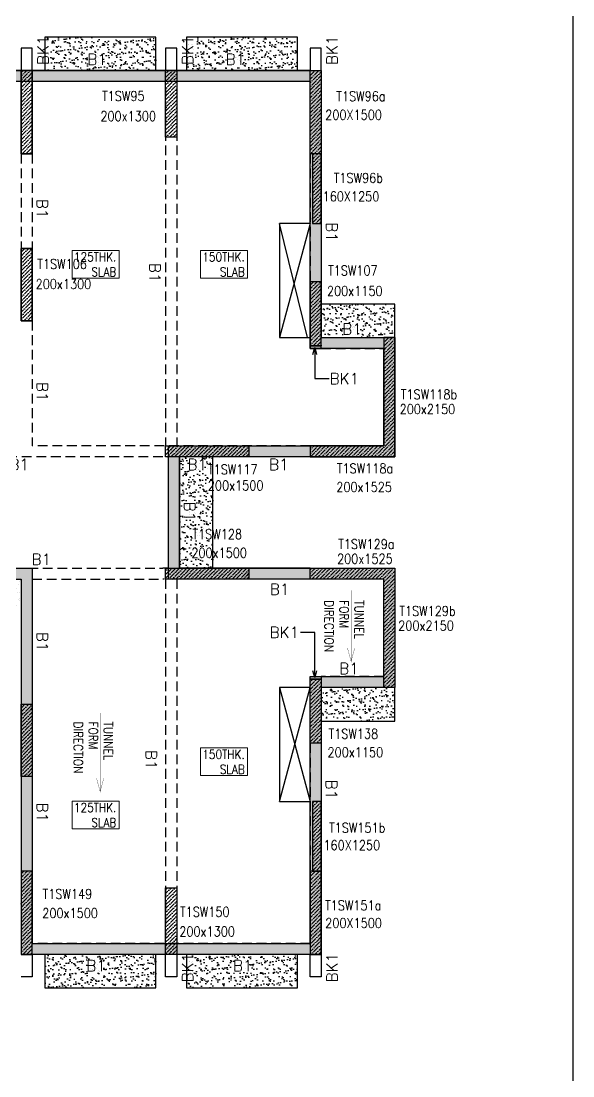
# Model space of a CAD drawing. Header units: millimetres. Extents: x 1078357 to 2594950, y -4969473 to -4636555.
# Drawn here: x 2367223 to 2377151, y -4665908 to -4646936 of the extents above; entities that cross this region are included whole.
import ezdxf

# ---------------------------------------------------------------- set-up
doc = ezdxf.new("R2010")
doc.units = ezdxf.units.MM
for name, pattern in [('CENTER', [2, 1.25, -0.25, 0.25, -0.25]), ('CONTINOUS', [0]), ('HIDDEN', [0.375, 0.25, -0.125]), ('New Retail block$0$CONTINOUS', [0])]:
    doc.linetypes.add(name, pattern=pattern)
doc.layers.get('0').update_dxf_attribs({"lineweight": 0})
for name, color, linetype, lineweight in [('A-_ANOTDIMA_D-', 6, 'Continuous', 13), ('Boundary', 40, 'Continuous', 30), ('COL. NO.', 30, 'Continuous', 25), ('COL. SIZE', 7, 'Continuous', 25), ('HATCH', 8, 'Continuous', 30), ('RCC UPSTAND', 43, 'Continuous', 30), ('SLAB THK.', 6, 'Continuous', 0)]:
    doc.layers.add(name, color=color, linetype=linetype, lineweight=lineweight)
for name, color, linetype in [('B-200x650', 241, 'HIDDEN'), ('BK1-200x650', 241, 'HIDDEN'), ('DROP SLAB', 8, 'Continuous'), ('S-COLUMN_SHEAR WALL', 1, 'Continuous'), ('S-PROJECTION', 54, 'New Retail block$0$CONTINOUS'), ('TEXT', 7, 'Continuous')]:
    doc.layers.add(name, color=color, linetype=linetype)
doc.styles.add('Roman', font='romans')
doc.styles.add('ROMANS', font='romans.shx', dxfattribs={"width": 0.85})
doc.dimstyles.new('HARESH', dxfattribs={"dimtxt": 150, "dimasz": 75, "dimexe": 0, "dimexo": 0, "dimgap": 25, "dimtad": 1, "dimdec": 0, "dimdsep": 46, "dimtxsty": 'Roman', "dimblk": 'OBLIQUE', "dimcen": 225, "dimdle": 25, "dimclrd": 2, "dimclre": 2, "dimclrt": 7, "dimadec": 8, "dimazin": 1, "dimtfac": 1, "dimtdec": 0, "dimtmove": 0, "dimatfit": 0, "dimfxl": 1, "dimlwd": -1, "dimlwe": -1, "dimarcsym": 0})
pattern_1 = [(37.4701541, (-622510.8, 9339745.12), (-4.7236114, 146.8264517), [0, -115.824, 0, -129.54, 0, -123.825]), (7.4701541, (-622510.8, 9339745.12), (134.9689868, 214.9772528), [0, -62.484, 0, -104.394, 0, -40.005]), (327.4701541, (-622604.52, 9339745.16), (237.2979035, 0.3075449), [0, -38.1, 0, -137.16, 0, -179.07]), (317.4701541, (-622604.52, 9339745.16), (229.1017424, 66.759465), [0, -19.05, 0, -89.916, 0, -102.87])]
pattern_2 = [(37.4701541, (-1719735.51, 14023764.3), (-4.72361136, 146.8264517), [0, -115.824, 0, -129.54, 0, -123.825]), (7.4701541, (-1719735.51, 14023764.3), (134.9689868, 214.9772528), [0, -62.484, 0, -104.394, 0, -40.005]), (327.4701541, (-1719829.24, 14023764.35), (237.2979035, 0.3075449), [0, -38.1, 0, -137.16, 0, -179.07]), (317.4701541, (-1719829.24, 14023764.35), (229.1017424, 66.759465), [0, -19.05, 0, -89.916, 0, -102.87])]
pattern_3 = [(45, (3275553.18, -9394779.674), (25.25697034, 92.60889125), [119.0625, -23.8125, 0, -23.8125])]
pattern_4 = [(45, (3238950.164, -9363849.92), (25.25697034, 92.60889125), [119.0625, -23.8125, 0, -23.8125])]
pattern_5 = [(45, (3238950.164, -9363849.92), (25.25697034, 92.60889125), [119.0625, -23.8125, 0, -23.8125])]

# ---------------------------------------------------------------- blocks, each defined once
blk = doc.blocks.new('_Oblique')
at = {"color": 0, "linetype": 'ByBlock', "lineweight": -2}
blk.add_line((-0.5, -0.5), (0.5, 0.5), dxfattribs=at)
blk = doc.blocks.new('G$CD63B60BD')
at = {"layer": 'COL. NO.', "linetype": 'Continuous', "style": 'ROMANS', "width": 0.85}
for s, p in [('T1SW95', (85332, 15354, -320)), ('T1SW96a', (89546, 15350, -320)), ('T1SW96b', (89500, 13881, -320)), ('T1SW106', (84166, 12333, -320)), ('T1SW107', (89398, 12216, -320)), ('T1SW118b', (90707, 9987, -320)), ('T1SW117', (87238, 8637, -320)), ('T1SW118a', (89556, 8656, -320)), ('T1SW128', (86958, 7473, -320)), ('T1SW129a', (89580, 7294, -320)), ('T1SW129b', (90680, 6092, -320)), ('T1SW138', (89406, 3882, -320)), ('T1SW151b', (89416, 2192, 0)), ('T1SW149', (84261, 1002, -320)), ('T1SW151a', (89344, 796, 0)), ('T1SW150', (86734, 680, -320))]:
    blk.add_text(s, height=175, dxfattribs=at).set_placement(p)
at = {"layer": 'COL. SIZE', "linetype": 'Continuous', "style": 'ROMANS', "width": 0.85}
for s, p in [('200X1500', (89347, 15016, -320)), ('200x1300', (85302, 14992, -320)), ('160X1250', (89301, 13548, -320)), ('200x1300', (84137, 11973, -320)), ('200x1150', (89378, 11848, -320)), ('200x2150', (90686, 9723, -320)), ('200x1500', (87235, 8349, -320)), ('200x1525', (89546, 8321, -320)), ('200x1500', (86938, 7137, -320)), ('200x1525', (89560, 7030, -320)), ('200x2150', (90660, 5828, -320)), ('200x1150', (89388, 3550, -320)), ('160X1250', (89315, 1879, 0)), ('200x1500', (84256, 658, -320)), ('200X1500', (89347, 479, 0)), ('200x1300', (86722, 327, -320))]:
    blk.add_text(s, height=175, dxfattribs=at).set_placement(p)

msp = doc.modelspace()

# ---------------------------------------------------------------- hatches: boundary and pattern name
at = {"ltscale": 700}
h = msp.add_hatch(dxfattribs=at)
h.set_pattern_fill('ANSI36', color=8, scale=15)
h.set_pattern_definition(pattern_4)
h.paths.add_polyline_path([(2367422.8, -4647825.2), (2367222.8, -4647825.2), (2367222.8, -4649325.1), (2367422.8, -4649325.1)])
h = msp.add_hatch(dxfattribs=at)
h.set_pattern_fill('ANSI36', color=8, scale=15)
h.set_pattern_definition(pattern_4)
h.paths.add_polyline_path([(2367222.8, -4647825.2), (2367422.8, -4647825.2), (2367422.8, -4649325.1), (2367222.8, -4649325.1)])
h = msp.add_hatch(dxfattribs=at)
h.set_pattern_fill('ANSI36', color=8, scale=15)
h.set_pattern_definition(pattern_4)
h.paths.add_polyline_path([(2372422.8, -4647825.2), (2372622.8, -4647825.2), (2372622.8, -4649325.1), (2372422.8, -4649325.1)])
h = msp.add_hatch(dxfattribs=at)
h.set_pattern_fill('ANSI36', color=8, scale=15)
h.set_pattern_definition(pattern_5)
h.paths.add_polyline_path([(2372462.7, -4650575.3), (2372622.7, -4650575.3), (2372622.7, -4649325.1), (2372462.7, -4649325.1)])
h = msp.add_hatch(dxfattribs=at)
h.set_pattern_fill('ANSI36', color=8, scale=15)
h.set_pattern_definition(pattern_4)
h.paths.add_polyline_path([(2372422.7, -4652775.2), (2372622.7, -4652775.2), (2372622.7, -4651625.1), (2372422.7, -4651625.1)])
h = msp.add_hatch(dxfattribs=at)
h.set_pattern_fill('ANSI36', color=8, scale=15)
h.set_pattern_definition(pattern_4)
h.paths.add_polyline_path([(2373747.7, -4654575.2), (2372422.7, -4654575.2), (2372422.7, -4654775.2), (2373947.7, -4654775.2), (2373947.8, -4652625.2), (2373747.8, -4652625.2)])
h = msp.add_hatch(dxfattribs=at)
h.set_pattern_fill('ANSI36', color=8, scale=15)
h.set_pattern_definition(pattern_4)
h.paths.add_polyline_path([(2373747.7, -4656975.2), (2372422.7, -4656975.2), (2372422.7, -4656775.2), (2373947.7, -4656775.2), (2373947.7, -4658925.2), (2373747.7, -4658925.2)])
h = msp.add_hatch(dxfattribs=at)
h.set_pattern_fill('ANSI36', color=8, scale=15)
h.set_pattern_definition(pattern_4)
h.paths.add_polyline_path([(2372422.7, -4658775.2), (2372622.7, -4658775.2), (2372622.7, -4659925.2), (2372422.7, -4659925.2)])
h = msp.add_hatch(dxfattribs=at)
h.set_pattern_fill('ANSI36', color=8, scale=15)
h.set_pattern_definition(pattern_5)
h.paths.add_polyline_path([(2372462.7, -4662225.1), (2372622.7, -4662225.1), (2372622.7, -4660974.9), (2372462.7, -4660974.9)])
h = msp.add_hatch(dxfattribs=at)
h.set_pattern_fill('ANSI36', color=8, scale=15)
h.set_pattern_definition(pattern_4)
h.paths.add_polyline_path([(2367222.7, -4663725.2), (2367422.7, -4663725.2), (2367422.7, -4662225.1), (2367222.7, -4662225.1)])
h = msp.add_hatch(dxfattribs=at)
h.set_pattern_fill('ANSI36', color=8, scale=15)
h.set_pattern_definition(pattern_4)
h.paths.add_polyline_path([(2372422.7, -4663725.2), (2372622.7, -4663725.2), (2372622.7, -4662225.1), (2372422.7, -4662225.1)])
at = {"layer": 'HATCH'}
h = msp.add_hatch(dxfattribs=at)
h.set_pattern_fill('AR-SAND', color=8, scale=3, angle=179.97015)
h.set_pattern_definition(pattern_1)
h.paths.add_polyline_path([(2369647.8, -4647225.1), (2367647.8, -4647225.1), (2367647.8, -4647825.1), (2369647.8, -4647825.1)])
h = msp.add_hatch(dxfattribs=at)
h.set_pattern_fill('AR-SAND', color=8, scale=3, angle=179.97015)
h.set_pattern_definition(pattern_1)
h.paths.add_polyline_path([(2372197.8, -4647225.1), (2370197.8, -4647225.1), (2370197.8, -4647825.1), (2372197.8, -4647825.1)])
h = msp.add_hatch(dxfattribs=at)
h.set_pattern_fill('AR-SAND', color=8, scale=3, angle=179.97015)
h.set_pattern_definition(pattern_2)
h.paths.add_polyline_path([(2373947.7, -4652025.1), (2372622.7, -4652025.1), (2372622.7, -4652625.1), (2373947.7, -4652625.1)])
h = msp.add_hatch(dxfattribs=at)
h.set_pattern_fill('AR-SAND', color=8, scale=3, angle=179.97015)
h.set_pattern_definition([(37.4701541, (-1716560.5, 14026514.3), (-4.72361136, 146.8264517), [0, -115.824, 0, -129.54, 0, -123.825]), (7.4701541, (-1716560.5, 14026514.3), (134.9689868, 214.9772528), [0, -62.484, 0, -104.394, 0, -40.005]), (327.4701541, (-1716654.22, 14026514.35), (237.2979035, 0.3075449), [0, -38.1, 0, -137.16, 0, -179.07]), (317.4701541, (-1716654.22, 14026514.35), (229.1017424, 66.759465), [0, -19.05, 0, -89.916, 0, -102.87])])
h.paths.add_polyline_path([(2370672.7, -4654775.1), (2370072.7, -4654775.1), (2370072.7, -4656775.1), (2370672.7, -4656775.1)])
h = msp.add_hatch(dxfattribs=at)
h.set_pattern_fill('AR-SAND', color=8, scale=3, angle=179.97015)
h.set_pattern_definition([(37.4701541, (-1710615.52, 14025714.22), (-4.72361136, 146.8264517), [0, -115.824, 0, -129.54, 0, -123.825]), (7.4701541, (-1710615.52, 14025714.22), (134.9689868, 214.9772528), [0, -62.484, 0, -104.394, 0, -40.005]), (327.4701541, (-1710709.24, 14025714.27), (237.2979035, 0.3075449), [0, -38.1, 0, -137.16, 0, -179.07]), (317.4701541, (-1710709.24, 14025714.27), (229.1017424, 66.759465), [0, -19.05, 0, -89.916, 0, -102.87])])
h.paths.add_polyline_path([(2367222.7, -4656975.1), (2365777.7, -4656975), (2365777.7, -4657575.2), (2367222.7, -4657575.2)])
h = msp.add_hatch(dxfattribs=at)
h.set_pattern_fill('AR-SAND', color=8, scale=3, angle=179.97015)
h.set_pattern_definition(pattern_2)
h.paths.add_polyline_path([(2373947.7, -4658925.1), (2372622.7, -4658925.1), (2372622.7, -4659525.1), (2373947.7, -4659525.1)])
h = msp.add_hatch(dxfattribs=at)
h.set_pattern_fill('AR-SAND', color=8, scale=3, angle=179.97015)
h.set_pattern_definition([(37.47015413, (-2815635.23, 18707783.49), (-4.72361136, 146.8264517), [0, -115.824, 0, -129.54, 0, -123.825]), (7.4701541, (-2815635.23, 18707783.49), (134.9689868, 214.9772528), [0, -62.484, 0, -104.394, 0, -40.005]), (327.4701541, (-2815728.95, 18707783.54), (237.2979035, 0.3075449), [0, -38.1, 0, -137.16, 0, -179.07]), (317.4701541, (-2815728.95, 18707783.54), (229.1017424, 66.759465), [0, -19.05, 0, -89.916, 0, -102.87])])
h.paths.add_polyline_path([(2369647.8, -4663725.1), (2367647.8, -4663725.1), (2367647.8, -4664325.1), (2369647.8, -4664325.1)])
h = msp.add_hatch(dxfattribs=at)
h.set_pattern_fill('AR-SAND', color=8, scale=3, angle=179.97015)
h.set_pattern_definition([(37.47015413, (-2818185.23, 18707783.49), (-4.72361136, 146.8264517), [0, -115.824, 0, -129.54, 0, -123.825]), (7.4701541, (-2818185.23, 18707783.49), (134.9689868, 214.9772528), [0, -62.484, 0, -104.394, 0, -40.005]), (327.4701541, (-2818278.95, 18707783.54), (237.2979035, 0.3075449), [0, -38.1, 0, -137.16, 0, -179.07]), (317.4701541, (-2818278.95, 18707783.54), (229.1017424, 66.759465), [0, -19.05, 0, -89.916, 0, -102.87])])
h.paths.add_polyline_path([(2372197.8, -4663725.1), (2370197.8, -4663725.1), (2370197.8, -4664325.1), (2372197.8, -4664325.1)])
at = {"layer": 'RCC UPSTAND', "linetype": 'CENTER', "ltscale": 700}
h = msp.add_hatch(dxfattribs=at)
h.set_pattern_fill('HONEY', color=8, scale=15)
h.set_pattern_definition([(0, (2286047.657, -4750426.6), (71.4375, 41.24446), [47.625, -95.25]), (120, (2286047.657, -4750426.6), (-71.4375, 41.24446), [47.625, -95.25]), (60, (2286047.657, -4750426.6), (2e-07, 82.48892), [-95.25, 47.625])])
h.paths.add_polyline_path([(2328072.7, -4648025.1), (2328072.7, -4647825.1), (2333472.7, -4647825.1), (2333472.7, -4652625.1), (2335922.7, -4652625.1), (2335922.7, -4647825.1), (2346522.7, -4647825.1), (2346522.7, -4652625.1), (2348972.7, -4652625.1), (2348972.7, -4647825.1), (2359572.7, -4647825.1), (2359572.7, -4652625.1), (2362022.7, -4652625.1), (2362022.7, -4647825.1), (2372622.7, -4647825.1), (2372622.7, -4652625.1), (2373947.7, -4652625.1), (2373947.7, -4654775.1), (2370072.7, -4654775.1), (2370072.7, -4656775.1), (2373947.7, -4656775.1), (2373947.7, -4658925.1), (2372622.7, -4658925.1), (2372622.7, -4663725.1), (2367222.7, -4663725.1), (2367222.7, -4656975.2), (2364127.7, -4656975.2), (2364127.7, -4656775.2), (2367422.7, -4656775.2), (2367422.7, -4663525.1), (2372422.7, -4663525.1), (2372422.7, -4658725.1), (2373747.7, -4658725.1), (2373747.7, -4656975.1), (2369872.7, -4656975.1), (2369872.7, -4654575.1), (2373747.7, -4654575.1), (2373747.7, -4652825.1), (2372422.7, -4652825.1), (2372422.7, -4648025.1), (2362222.7, -4648025.1), (2362222.7, -4652825.1), (2359372.7, -4652825.1), (2359372.7, -4648025.1), (2349172.7, -4648025.1), (2349172.7, -4652825.1), (2346322.7, -4652825.1), (2346322.7, -4648025.1), (2336122.7, -4648025.1), (2336122.7, -4652825.1), (2333272.7, -4652825.1), (2333272.7, -4648025.1)])
at = {"layer": 'S-COLUMN_SHEAR WALL', "ltscale": 700}
h = msp.add_hatch(dxfattribs=at)
h.set_pattern_fill('ANSI36', color=8, scale=15)
h.set_pattern_definition([(45, (3275503.175, -9394779.674), (25.25697034, 92.60889125), [119.0625, -23.8125, 0, -23.8125])])
h.paths.add_polyline_path([(2369822.8, -4647825.2), (2369822.8, -4649025.2), (2370022.8, -4649025.2), (2370022.8, -4647825.2)])
h = msp.add_hatch(dxfattribs=at)
h.set_pattern_fill('ANSI36', color=8, scale=15)
h.set_pattern_definition([(45, (3315025.164, -9367049.92), (25.25697034, 92.60889125), [119.0625, -23.8125, 0, -23.8125])])
h.paths.add_polyline_path([(2367222.7, -4651025.1), (2367222.7, -4652325.1), (2367422.7, -4652325.1), (2367422.7, -4651025.1)])
h = msp.add_hatch(dxfattribs=at)
h.set_pattern_fill('ANSI36', color=8, scale=15)
h.set_pattern_definition(pattern_3)
h.paths.add_polyline_path([(2369822.8, -4654575.1), (2369822.8, -4654775.1), (2371322.8, -4654775.1), (2371322.8, -4654575.1)])
h = msp.add_hatch(dxfattribs=at)
h.set_pattern_fill('ANSI36', color=8, scale=15)
h.set_pattern_definition(pattern_3)
h.paths.add_polyline_path([(2369822.8, -4656775.1), (2369822.8, -4656975.1), (2371322.8, -4656975.1), (2371322.8, -4656775.1)])
h = msp.add_hatch(dxfattribs=at)
h.set_pattern_fill('ANSI36', color=8, scale=15)
h.set_pattern_definition([(45, (3315025.164, -9375249.92), (25.25697034, 92.60889125), [119.0625, -23.8125, 0, -23.8125])])
h.paths.add_polyline_path([(2367222.7, -4659225.1), (2367222.7, -4660525.1), (2367422.7, -4660525.1), (2367422.7, -4659225.1)])
h = msp.add_hatch(dxfattribs=at)
h.set_pattern_fill('ANSI36', color=8, scale=15)
h.set_pattern_definition([(45, (3317625.155, -9378450.004), (25.25697034, 92.60889125), [119.0625, -23.8125, 0, -23.8125])])
h.paths.add_polyline_path([(2370022.7, -4662525.1), (2370022.7, -4663725.2), (2369822.7, -4663725.2), (2369822.7, -4662525.1)])

# ---------------------------------------------------------------- linework, layer by layer
at = {"color": 2, "ltscale": 1000, "const_width": 5, "elevation": -0.1}
for points in [[(2373095, -4658211.6), (2373160.1, -4658454.6), (2373160.2, -4657174.9), (2373160.1, -4658454.6), (2373225.2, -4658211.6)], [(2368580.3, -4660553.3), (2368645.4, -4660796.3), (2368645.4, -4659379.3), (2368645.4, -4660796.3), (2368710.5, -4660553.3)]]:
    msp.add_lwpolyline(points, dxfattribs=at)
at = {"layer": 'B-200x650', "linetype": 'CONTINOUS', "ltscale": 700}
for p, q in [((2367422.8, -4647425.1, 0), (2367222.8, -4647425.1, 0)), ((2367222.8, -4647425.1, 0), (2367222.8, -4647825.1, 0)), ((2367422.8, -4647825.1, 0), (2367422.8, -4647425.1, 0)), ((2370022.7, -4647425.1, 0), (2369822.7, -4647425.1, 0)), ((2369822.7, -4647425.1, 0), (2369822.8, -4647825.1, 0)), ((2370022.7, -4647825.1, 0), (2370022.7, -4647425.1, 0)), ((2372622.7, -4647425.1, 0), (2372422.7, -4647425.1, 0)), ((2372422.7, -4647425.1, 0), (2372422.8, -4647825.1, 0)), ((2372622.7, -4647825.1, 0), (2372622.7, -4647425.1, 0)), ((2367222.8, -4647825.1, 0), (2362222.8, -4647825.1, 0)), ((2372422.7, -4647825.1, 0), (2367422.8, -4647825.3, 0)), ((2372622.7, -4649325.1, 0), (2372622.7, -4651825.1, 0)), ((2372622.7, -4652625.1, 0), (2373947.7, -4652625.1, 0)), ((2370072.7, -4656775.1, 0), (2370072.8, -4654775.1, 0)), ((2372422.7, -4654775, 0), (2370072.8, -4654775, 0)), ((2372422.7, -4656775.1, 0), (2370072.7, -4656775.1, 0)), ((2365777.7, -4656975.1, 0), (2367222.8, -4656975.1, 0)), ((2367222.8, -4656975.1, 0), (2367222.8, -4662225.1, 0)), ((2372622.7, -4659925.1, 0), (2372622.7, -4662225.1, 0)), ((2367422.7, -4663725.1, 0), (2367422.7, -4664125.1, 0)), ((2372422.7, -4663725.1, 0), (2367422.8, -4663725.1, 0)), ((2369822.7, -4664125.1, 0), (2369822.7, -4663725.1, 0)), ((2370022.7, -4663725.1, 0), (2370022.7, -4664125.1, 0)), ((2372422.7, -4664125.1, 0), (2372422.7, -4663725.1, 0)), ((2372622.7, -4663725.1, 0), (2372622.7, -4664125.1, 0)), ((2367422.7, -4664125.1, 0), (2367222.7, -4664125.1, 0)), ((2370022.7, -4664125.1, 0), (2369822.7, -4664125.1, 0)), ((2372622.7, -4664125.1, 0), (2372422.7, -4664125.1, 0))]:
    msp.add_line(p, q, dxfattribs=at)
at = {"layer": 'B-200x650', "linetype": 'HIDDEN', "ltscale": 700}
for p, q in [((2367222.8, -4648025.1, 0), (2362222.8, -4648025.1, 0)), ((2372422.7, -4648025.1, 0), (2367422.8, -4648025.2, 0)), ((2369822.7, -4648125.2, 0), (2369822.7, -4654575, 0)), ((2370022.7, -4648125.2, 0), (2370022.7, -4654575, 0)), ((2367222.8, -4649325.1, 0), (2367222.8, -4651025.1, 0)), ((2367422.8, -4649325.1, 0), (2367422.8, -4651025.1, 0)), ((2372422.7, -4649325.1, 0), (2372422.7, -4651825.1, 0)), ((2372423.5, -4649625.1, 0), (2372422.7, -4649625.1, 0)), ((2367422.7, -4652325.2, 0), (2367422.7, -4654575.1, 0)), ((2372622.7, -4652825.1, 0), (2373747.7, -4652825.1, 0)), ((2372422.7, -4654575, 0), (2367422.7, -4654575, 0)), ((2369772.7, -4654775, 0), (2361547.8, -4654775, 0)), ((2369872.7, -4656775.1, 0), (2369872.8, -4654775.1, 0)), ((2365777.7, -4656775.1, 0), (2369772.7, -4656775.1, 0)), ((2369872.7, -4656775.1, 0), (2369772.7, -4656775.1, 0)), ((2367422.8, -4656975.1, 0), (2367422.8, -4662225.1, 0)), ((2367422.8, -4656975.1, 0), (2369772.7, -4656975.1, 0)), ((2372422.7, -4656975.1, 0), (2369772.7, -4656975.1, 0)), ((2369822.7, -4656975.1, 0), (2369822.7, -4663425.1, 0)), ((2370022.7, -4656975.1, 0), (2370022.7, -4663425.1, 0)), ((2373747.8, -4658725.1, 0), (2372622.7, -4658725.1, 0)), ((2372422.7, -4659925.1, 0), (2372422.7, -4662225.1, 0)), ((2372422.7, -4663525.1, 0), (2367422.8, -4663525.1, 0))]:
    msp.add_line(p, q, dxfattribs=at)
at = {"layer": 'B-200x650', "linetype": 'Continuous', "ltscale": 700}
msp.add_line((2373947.7, -4658925.1, 0), (2372622.7, -4658925.1, 0), dxfattribs=at)
at = {"layer": 'BK1-200x650', "linetype": 'Continuous', "ltscale": 700, "elevation": 0}
for points in [[(2372622.8, -4652775.2), (2372422.8, -4652775.2), (2372422.8, -4652825.4), (2372622.8, -4652825.4)], [(2372622.8, -4658775.1), (2372422.8, -4658775.1), (2372422.8, -4658724.9), (2372622.8, -4658724.9)]]:
    msp.add_lwpolyline(points, close=True, dxfattribs=at)
at = {"layer": 'Boundary', "ltscale": 700, "elevation": 0}
msp.add_lwpolyline([(2273994, -4636994.1), (2377150.9, -4636994.1), (2377150.9, -4680490.6), (2273994, -4680490.6)], close=True, dxfattribs=at)
at = {"layer": 'DROP SLAB', "color": 3, "linetype": 'CONTINOUS', "ltscale": 500}
for p, q in [((2372422.8, -4650575.2, 0), (2371872.8, -4652625.2, 0)), ((2372372.8, -4652625.2, 0), (2371872.8, -4650575.2, 0)), ((2371872.8, -4658925.2, 0), (2372422.8, -4660975.2, 0)), ((2371872.8, -4660975.2, 0), (2372422.8, -4658925.2, 0))]:
    msp.add_line(p, q, dxfattribs=at)
at = {"layer": 'DROP SLAB', "color": 3, "linetype": 'CONTINOUS', "ltscale": 500, "elevation": 0}
for points in [[(2372422.8, -4650575.2), (2371872.8, -4650575.2), (2371872.8, -4652625.2), (2372422.8, -4652625.2)], [(2372422.8, -4658925.2), (2371872.8, -4658925.2), (2371872.8, -4660975.2), (2372422.8, -4660975.2)]]:
    msp.add_lwpolyline(points, close=True, dxfattribs=at)
at = {"layer": 'RCC UPSTAND', "color": 1, "elevation": 0}
for points in [[(2362022.7, -4647825.1), (2372622.7, -4647825.1), (2372622.7, -4652625.1), (2373947.7, -4652625.1), (2373947.7, -4654775.1), (2370072.7, -4654775.1), (2370072.7, -4656775.1), (2373947.7, -4656775.1), (2373947.7, -4658925.1), (2372622.7, -4658925.1), (2372622.7, -4663725.1), (2367222.7, -4663725.1)], [(2364127.7, -4656775.2), (2367422.7, -4656775.2), (2367422.7, -4663525.1), (2372422.7, -4663525.1), (2372422.7, -4658725.1), (2373747.7, -4658725.1), (2373747.7, -4656975.1), (2369872.7, -4656975.1), (2369872.7, -4654575.1), (2373747.7, -4654575.1), (2373747.7, -4652825.1), (2372422.7, -4652825.1), (2372422.7, -4648025.1), (2362222.7, -4648025.1)]]:
    msp.add_lwpolyline(points, dxfattribs=at)
at = {"layer": 'S-COLUMN_SHEAR WALL', "color": 1, "lineweight": 25, "extrusion": (-1.00316e-06, 2.11765e-11, 1), "elevation": -2.4}
for points in [[(2367222.8, -4647825.2), (2367422.8, -4647825.2), (2367422.8, -4649325.1), (2367222.8, -4649325.1)], [(2372422.8, -4647825.2), (2372622.8, -4647825.2), (2372622.8, -4649325.1), (2372422.8, -4649325.1)], [(2367222.7, -4652325.1), (2367422.7, -4652325.1), (2367422.7, -4651025.1), (2367222.7, -4651025.1)], [(2372422.7, -4652775.2), (2372622.7, -4652775.2), (2372622.7, -4651625.1), (2372422.7, -4651625.1)]]:
    msp.add_lwpolyline(points, close=True, dxfattribs=at)
at = {"layer": 'S-COLUMN_SHEAR WALL', "color": 1, "lineweight": 25, "extrusion": (1.00316e-06, 1.91639e-11, 1)}
for points, elevation in [([(2367422.8, -4647825.2), (2367222.8, -4647825.2), (2367222.8, -4649325.1), (2367422.8, -4649325.1)], 2.4), ([(2367422.7, -4652325.1), (2367222.7, -4652325.1), (2367222.7, -4651025.1), (2367422.7, -4651025.1)], 2.1)]:
    msp.add_lwpolyline(points, close=True, dxfattribs=dict(at, elevation=elevation))
at = {"layer": 'S-COLUMN_SHEAR WALL', "color": 1, "lineweight": 25, "elevation": 0}
for points in [[(2369822.8, -4647825.2), (2370022.8, -4647825.2), (2370022.8, -4649025.2), (2369822.8, -4649025.2)], [(2369822.8, -4654575.1), (2371322.8, -4654575.1), (2371322.8, -4654775.1), (2369822.8, -4654775.1)], [(2369822.8, -4656775.1), (2371322.8, -4656775.1), (2371322.8, -4656975.1), (2369822.8, -4656975.1)], [(2372422.7, -4658775.2), (2372622.7, -4658775.2), (2372622.7, -4659925.2), (2372422.7, -4659925.2)], [(2367222.7, -4659225.1), (2367422.7, -4659225.1), (2367422.7, -4660525.1), (2367222.7, -4660525.1)], [(2367222.7, -4663725.2), (2367422.7, -4663725.2), (2367422.7, -4662225.1), (2367222.7, -4662225.1)], [(2372422.7, -4663725.2), (2372622.7, -4663725.2), (2372622.7, -4662225.1), (2372422.7, -4662225.1)], [(2369822.7, -4662525.3), (2370022.7, -4662525.3), (2370022.7, -4663725.2), (2369822.7, -4663725.2)]]:
    msp.add_lwpolyline(points, close=True, dxfattribs=at)
at = {"layer": 'S-COLUMN_SHEAR WALL', "color": 1, "lineweight": 25, "extrusion": (-1.00316e-06, -2.11765e-11, 1), "elevation": -2.4}
for points in [[(2372462.7, -4650575.3), (2372622.7, -4650575.3), (2372622.7, -4649325.1), (2372462.7, -4649325.1)], [(2372462.7, -4662225.1), (2372622.7, -4662225.1), (2372622.7, -4660974.9), (2372462.7, -4660974.9)]]:
    msp.add_lwpolyline(points, close=True, dxfattribs=at)
at = {"layer": 'S-COLUMN_SHEAR WALL', "color": 1, "lineweight": 25, "extrusion": (-1.00316e-06, 2.11765e-11, 1), "elevation": -2.4}
msp.add_lwpolyline([(2373747.7, -4654575.2), (2372422.7, -4654575.2), (2372422.7, -4654775.2), (2373947.7, -4654775.2), (2373947.8, -4652625.2), (2373747.8, -4652625.2), (2373747.7, -4654575.2)], dxfattribs=at)
at = {"layer": 'S-COLUMN_SHEAR WALL', "color": 1, "lineweight": 25, "elevation": 0}
msp.add_lwpolyline([(2373747.7, -4656975.2), (2372422.7, -4656975.2), (2372422.7, -4656775.2), (2373947.7, -4656775.2), (2373947.7, -4658925.2), (2373747.7, -4658925.2), (2373747.7, -4656975.2)], dxfattribs=at)
at = {"layer": 'S-PROJECTION'}
msp.add_line((2370672.7, -4656775.1, 0), (2370672.7, -4654775, 0), dxfattribs=at)
at = {"layer": 'S-PROJECTION', "elevation": 0}
for points in [[(2369647.8, -4647225.1), (2367647.8, -4647225.1), (2367647.8, -4647825.1), (2369647.8, -4647825.1)], [(2372197.8, -4647225.1), (2370197.8, -4647225.1), (2370197.8, -4647825.1), (2372197.8, -4647825.1)], [(2373947.7, -4652025.1), (2372622.7, -4652025.1), (2372622.7, -4652625.1), (2373947.7, -4652625.1)], [(2373947.7, -4658925.1), (2372622.7, -4658925.1), (2372622.7, -4659525.1), (2373947.7, -4659525.1)], [(2369647.8, -4663725.1), (2367647.8, -4663725.1), (2367647.8, -4664325.1), (2369647.8, -4664325.1)], [(2372197.8, -4663725.1), (2370197.8, -4663725.1), (2370197.8, -4664325.1), (2372197.8, -4664325.1)]]:
    msp.add_lwpolyline(points, close=True, dxfattribs=at)
at = {"layer": 'SLAB THK.', "elevation": 0}
for points in [[(2368986.8, -4651062), (2368141.8, -4651062), (2368141.8, -4651557.8), (2368986.8, -4651557.8)], [(2371296.8, -4651062), (2370451.8, -4651062), (2370451.8, -4651557.8), (2371296.8, -4651557.8)], [(2371296.8, -4660010), (2370451.8, -4660010), (2370451.8, -4660505.9), (2371296.8, -4660505.9)], [(2368986.8, -4660967), (2368141.8, -4660967), (2368141.8, -4661462.9), (2368986.8, -4661462.9)]]:
    msp.add_lwpolyline(points, close=True, dxfattribs=at)

# ---------------------------------------------------------------- block references
at = {"layer": 'A-_ANOTDIMA_D-', "color": 2, "ltscale": 700}
msp.add_blockref('G$CD63B60BD', (2283347.7, -4663725.1, 0), dxfattribs=at)

# ---------------------------------------------------------------- texts
at = {"layer": 'B-200x650', "linetype": 'HIDDEN', "ltscale": 500, "style": 'ROMANS'}
for s, rotation, p in [('BK1', 90, (2367718.4, -4647724.8, 50)), ('BK1', 90, (2370318.4, -4647724.8, 50)), ('BK1', 90, (2372918.4, -4647724.8, 50)), ('B1', 359.99906, (2368415.8, -4647724.8, -2.7)), ('B1', 359.99906, (2370904.8, -4647724.8, -2.7)), ('B1', 269.99906, (2367505.1, -4650131.9, -2.7)), ('B1', 269.99906, (2372713.2, -4650555.2, -2.7)), ('B1', 269.99906, (2369531.9, -4651284.9, -2.7)), ('B1', 269.99906, (2367505.9, -4653427.1, -2.7)), ('B1', 359.99906, (2367012.9, -4655012.3, -2.7)), ('B1', 359.99906, (2370215.8, -4655012.3, -2.7)), ('B1', 359.99906, (2371684.7, -4655012.4, -2.7)), ('B1', 269.99906, (2370156.6, -4655581.4, -2.7)), ('B1', 359.99906, (2367410.4, -4656717.1, -2.7)), ('B1', 359.99906, (2371699.2, -4657255, -2.7)), ('B1', 269.99906, (2367506.6, -4657921.1, -2.7)), ('B1', 269.99906, (2369464.1, -4660046.4, -2.7)), ('B1', 269.99906, (2372706.6, -4660581.7, -2.7)), ('B1', 269.99906, (2367506.6, -4660991.1, -2.7)), ('B1', 0.00094, (2368396.5, -4664025.4, -2.7)), ('B1', 0.00094, (2371036.9, -4664025.4, -2.7))]:
    msp.add_text(s, height=200, rotation=rotation, dxfattribs=at).set_placement(p)
at = {"layer": 'B-200x650', "linetype": 'CONTINOUS', "ltscale": 700, "style": 'ROMANS'}
for s, rotation, p in [('B1', 359.99906, (2372999.1, -4652574.6, -2.7)), ('BK1', 90, (2370318.4, -4664224.8, 50)), ('BK1', 90, (2372918.4, -4664224.8, 50))]:
    msp.add_text(s, height=200, rotation=rotation, dxfattribs=at).set_placement(p)
at = {"layer": 'B-200x650', "linetype": 'HIDDEN', "ltscale": 700, "style": 'ROMANS'}
msp.add_text('B1', height=200, rotation=359.99906, dxfattribs=at).set_placement((2372946, -4658681.2, -2.7))
at = {"layer": 'BK1-200x650', "linetype": 'Continuous', "ltscale": 700, "style": 'ROMANS'}
for p in [(2372775.9, -4653467.2, -2.7), (2371693.9, -4658031.1, -2.7)]:
    msp.add_text('BK1', height=200, rotation=359.99906, dxfattribs=at).set_placement(p)
at = {"layer": 'SLAB THK.', "char_height": 162, "width": 162, "attachment_point": 9, "rotation": 359.99906, "style": 'ROMANS'}
for s, insert in [('125THK.\\PSLAB', (2368935.8, -4651528.1, 0.1)), ('150THK.\\PSLAB', (2371245.8, -4651528.1, 0.1)), ('150THK.\\PSLAB', (2371245.8, -4660476.2, 0.1)), ('125THK.\\PSLAB', (2368935.8, -4661433.2, 0.1))]:
    msp.add_mtext(s, dxfattribs=dict(at, insert=insert))
at = {"layer": 'TEXT', "char_height": 162, "width": 162, "attachment_point": 1, "rotation": 269.99906, "style": 'ROMANS'}
for insert in [(2373386.3, -4657352.8, 0.1), (2368871.5, -4659535.2, 0.1)]:
    msp.add_mtext('\\pxql;TUNNEL FORM DIRECTION', dxfattribs=dict(at, insert=insert))

# ---------------------------------------------------------------- leaders
at = {"layer": 'BK1-200x650', "linetype": 'Continuous', "ltscale": 700}
for points in [[(2372506.3, -4652805.5, 0), (2372506.3, -4653365, 0), (2372765.1, -4653365, 0)], [(2372506.3, -4658744.8, 0), (2372506.3, -4657933.4, 0), (2372247.5, -4657933.4, 0)]]:
    msp.add_leader(points, dimstyle='HARESH', override={"dimasz": 125, "dimgap": 25, "dimtad": 0, "dimldrblk": 'Open30'}, dxfattribs=at)

doc.saveas('drawing.dxf')
